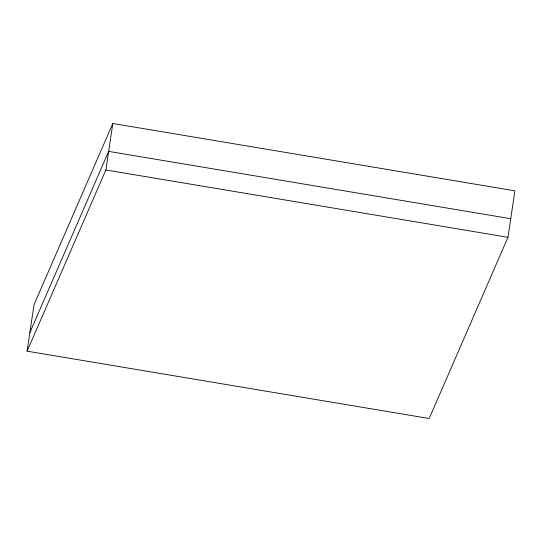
<?xml version="1.0" encoding="UTF-8"?>
<svg xmlns="http://www.w3.org/2000/svg" width="542" height="542" viewBox="0 0 542 542"><rect width="100%" height="100%" fill="white"/><g stroke="black" fill="none" stroke-linecap="round" stroke-linejoin="round"><path stroke-width="0.81" d="M27.1 351.169L34.024 304.699L112.817 123.495L514.9 190.831L507.976 237.301L429.183 418.505L27.1 351.169L105.886 169.971L112.817 123.495M29.871 332.585L108.657 151.381L510.747 218.711M105.886 169.971L507.976 237.301"/></g></svg>
